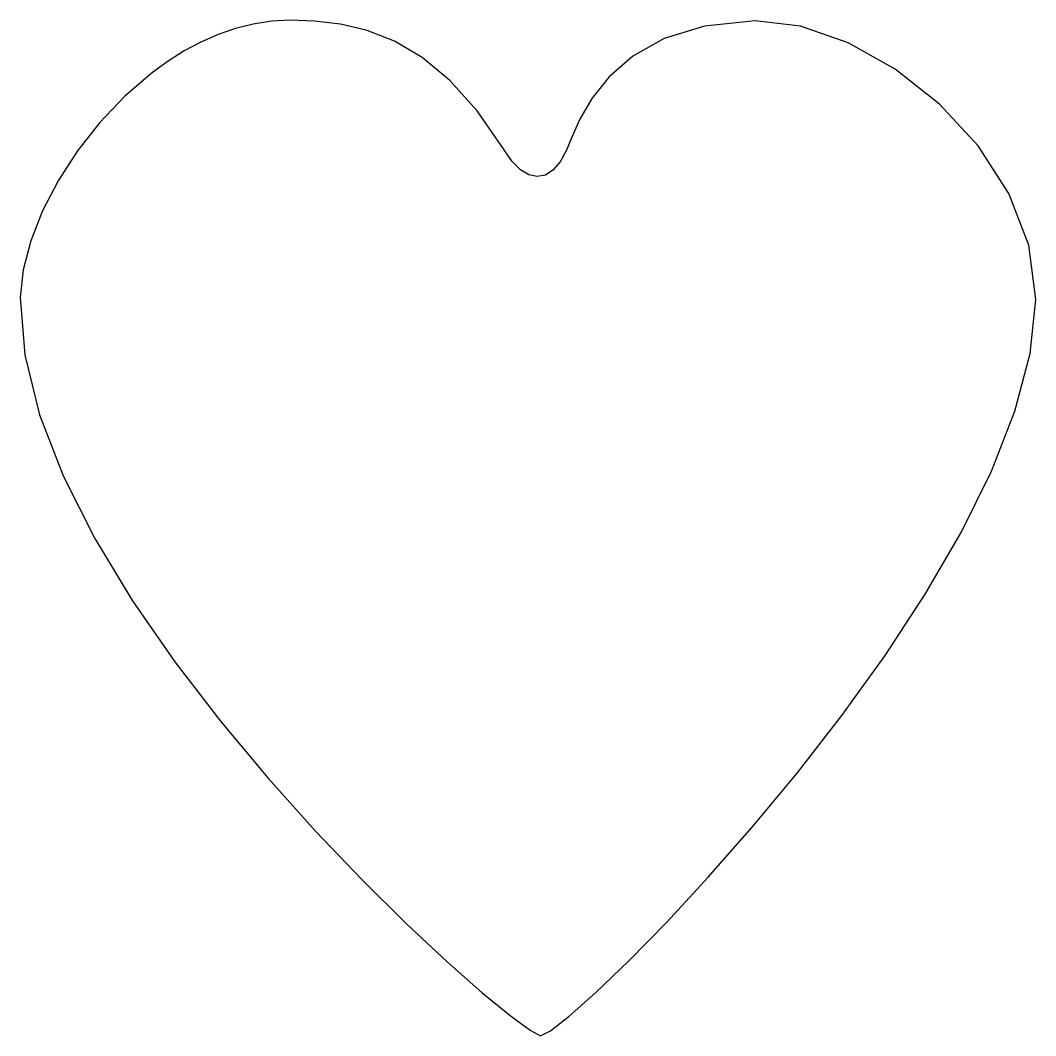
# Model space of a CAD drawing. Extents: x 74.5 to 133.5, y 120.8 to 179.8.
import ezdxf

# ---------------------------------------------------------------- set-up
doc = ezdxf.new("R2010")
doc.units = 0
doc.layers.add('Layer_2', color=7, linetype='CONTINUOUS')

msp = doc.modelspace()

# ---------------------------------------------------------------- linework, layer by layer
at = {"layer": 'Layer_2', "color": 7}
msp.add_lwpolyline([(90.14868, 179.7811), (89.086588, 179.7262), (88.037129, 179.5655), (87.00346, 179.30573), (85.988737, 178.9536), (84.996117, 178.51586), (84.028755, 177.99923), (83.089809, 177.41046), (82.182434, 176.75626), (80.581865, 175.38121), (79.12326, 173.84506), (77.827235, 172.19178), (76.714408, 170.46534), (75.805393, 168.70971), (75.120807, 166.96886), (74.681268, 165.28676), (74.50739, 163.70738), (74.764674, 160.35935), (75.628324, 156.87353), (77.014981, 153.29852), (78.841289, 149.6829), (81.023891, 146.07528), (83.47943, 142.52423), (86.124548, 139.07836), (88.875889, 135.78624), (91.650095, 132.69647), (94.36381, 129.85765), (96.933676, 127.31835), (99.276336, 125.12718), (101.30843, 123.33272), (102.94661, 121.98357), (104.10751, 121.12831), (104.70778, 120.81554), (105.28613, 121.09544), (106.38565, 121.94937), (107.92947, 123.32268), (109.84077, 125.16074), (112.0427, 127.40888), (114.45842, 130.01248), (117.01109, 132.91687), (119.62387, 136.06742), (122.21991, 139.40947), (124.72238, 142.88839), (127.05442, 146.44953), (129.13921, 150.03823), (130.8999, 153.59985), (132.25964, 157.07976), (133.1416, 160.42329), (133.46893, 163.57581), (133.06514, 166.73103), (131.90046, 169.72737), (130.12222, 172.48235), (127.87775, 174.9135), (125.31436, 176.93835), (122.57939, 178.47443), (119.82015, 179.43925), (117.18397, 179.75035), (114.24602, 179.44685), (111.8997, 178.72647), (110.07312, 177.70702), (108.69443, 176.50629), (107.69176, 175.24208), (106.99324, 174.0322), (106.52701, 172.99445), (106.22119, 172.24663), (105.85121, 171.56477), (105.43961, 171.08168), (104.99532, 170.79564), (104.52726, 170.70494), (104.04436, 170.80794), (103.55555, 171.10291), (103.06975, 171.58816), (102.5959, 172.262), (101.03705, 174.52972), (99.447809, 176.29421), (97.843793, 177.61738), (96.24062, 178.56118), (94.653905, 179.18752), (93.099266, 179.55833), (91.592319, 179.73554), (90.14868, 179.78114), (90.148677, 179.78114), (90.148676, 179.78114), (90.148676, 179.78113), (90.148676, 179.78113), (90.148677, 179.78112), (90.148679, 179.78111), (90.14868, 179.78111)], close=True, dxfattribs=at)

doc.saveas('drawing.dxf')
